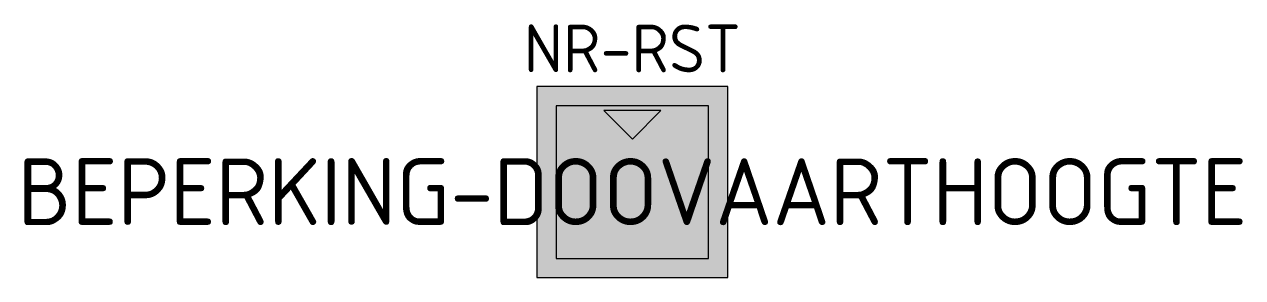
# Model space of a CAD drawing. Header units: metres. Extents: x -31.9 to 32, y 0 to 13.3.
import ezdxf
from ezdxf.enums import TextEntityAlignment as Align

# ---------------------------------------------------------------- set-up
doc = ezdxf.new("R2010")
doc.units = ezdxf.units.M
doc.styles.add('NLC-ISO-RVV', font='NLCS-RVV.ttf')
doc.styles.add('NLCS-ISO', font='NLCS-ISO.ttf')

msp = doc.modelspace()

# ---------------------------------------------------------------- hatches: boundary and pattern name
at = {"true_color": 0xbb1e10}
h = msp.add_hatch(color=22, dxfattribs=at)
h.dxf.hatch_style = 1
h.paths.add_polyline_path([(-5, 0), (5, 0), (5, 10), (-5, 10)])
h.paths.add_polyline_path([(-4, 1), (4, 1), (4, 9), (-4, 9)], flags=16)
at = {"true_color": 0xf1f0ea}
h = msp.add_hatch(color=7, dxfattribs=at)
h.dxf.hatch_style = 1
h.paths.add_polyline_path([(-4, 1), (4, 1), (4, 9), (-4, 9)])
h.paths.add_polyline_path([(1.5, 8.75), (-1.5, 8.75), (0, 7.25)], flags=16)
at = {"true_color": 0x0e0e10}
h = msp.add_hatch(color=168, dxfattribs=at)
h.dxf.hatch_style = 1
h.paths.add_polyline_path([(1.5, 8.75), (-1.5, 8.75), (0, 7.25)])

# ---------------------------------------------------------------- linework, layer by layer
at = {"color": 22}
for points in [[(-5, 0), (5, 0), (5, 10), (-5, 10)], [(-4, 1), (4, 1), (4, 9), (-4, 9)]]:
    msp.add_lwpolyline(points, close=True, dxfattribs=at)
at = {"color": 168, "flags": 128}
msp.add_lwpolyline([(1.5, 8.75), (-1.5, 8.75), (0, 7.25)], close=True, dxfattribs=at)

# ---------------------------------------------------------------- texts
at = {"style": 'NLCS-ISO'}
msp.add_attdef('NR-RST', text='C.2', height=2.5, dxfattribs=at).set_placement((0, 10), align=Align.BOTTOM_CENTER)
at = {"color": 168, "true_color": 0x0e0e10, "style": 'NLC-ISO-RVV'}
msp.add_attdef('BEPERKING-DOOVAARTHOOGTE', text='', height=3.5, dxfattribs=at).set_placement((0, 4.5), align=Align.MIDDLE_CENTER)

doc.saveas('drawing.dxf')
